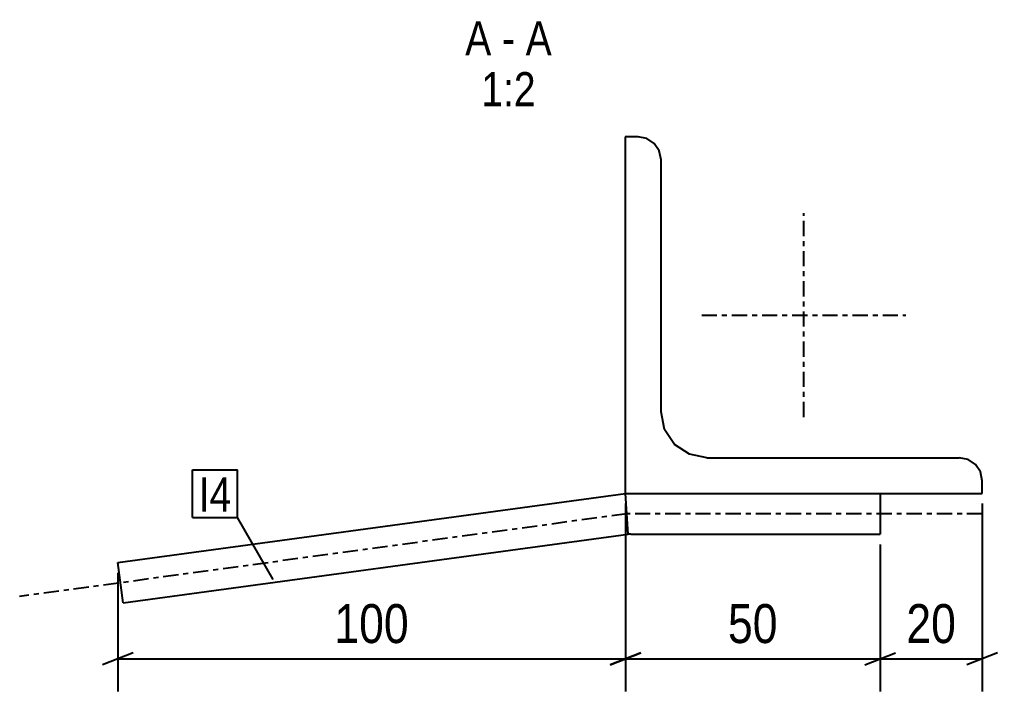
# Model space of a CAD drawing. Header units: millimetres. Extents: x 24 to 24319, y 5 to 771.
# Drawn here: x 6467.6 to 6659.5, y 4.8 to 136.6 of the extents above; entities that cross this region are included whole.
import ezdxf

# ---------------------------------------------------------------- set-up
doc = ezdxf.new("R2010")
doc.units = ezdxf.units.MM
doc.linetypes.add('DXK_LINE_DOT2', pattern=[3.9198, 1.9599, -1.9599])
doc.linetypes.add('DXK_LINE_DOT3', pattern=[5.9187, 2.979, -0.9799, 0.9799, -0.9799])
for name, color, linetype in [('MÅLSÆTNING', 7, 'Continuous'), ('STÅL', 7, 'Continuous'), ('TEKST', 7, 'Continuous')]:
    doc.layers.add(name, color=color, linetype=linetype)
doc.styles.add('Arial Narrow', font='ARIALN.TTF', dxfattribs={"height": 0.2})

msp = doc.modelspace()

# ---------------------------------------------------------------- linework, layer by layer
at = {"layer": 'MÅLSÆTNING', "color": 7, "linetype": 'Continuous'}
for p, q in [((6586.49, 41.65), (6586.49, 4.8)), ((6586.49, 41.65), (6586.49, 4.8)), ((6656.48, 41.65), (6656.48, 4.8)), ((6636.49, 33.65), (6636.49, 4.8)), ((6636.49, 33.65), (6636.49, 4.8)), ((6486.91, 28.09), (6486.91, 4.8)), ((6489.91, 12.4), (6483.91, 10)), ((6589.49, 12.4), (6583.49, 10)), ((6583.49, 10), (6589.49, 12.4)), ((6633.49, 10), (6639.49, 12.4)), ((6659.48, 12.4), (6653.48, 10)), ((6486.91, 11.2), (6586.49, 11.2)), ((6586.49, 11.2), (6636.49, 11.2)), ((6636.49, 11.2), (6656.48, 11.2))]:
    msp.add_line(p, q, dxfattribs=at)
at = {"layer": 'STÅL', "color": 2, "linetype": 'Continuous'}
for p, q in [((6588.98, 113.65), (6586.48, 113.65)), ((6586.48, 113.65), (6586.48, 43.65)), ((6590.71, 113.31), (6588.98, 113.65)), ((6592.17, 112.33), (6590.71, 113.31)), ((6593.14, 110.87), (6592.17, 112.33)), ((6593.48, 109.15), (6593.14, 110.87)), ((6593.48, 59.65), (6593.48, 109.15)), ((6594.17, 56.2), (6593.48, 59.65)), ((6596.12, 53.28), (6594.17, 56.2)), ((6599.04, 51.33), (6596.12, 53.28)), ((6602.48, 50.65), (6599.04, 51.33)), ((6602.48, 50.65), (6651.98, 50.65)), ((6653.71, 50.31), (6651.98, 50.65)), ((6655.17, 49.33), (6653.71, 50.31)), ((6656.14, 47.87), (6655.17, 49.33)), ((6656.48, 46.15), (6656.14, 47.87)), ((6656.48, 43.65), (6656.48, 46.15)), ((6486.91, 30.09), (6586.49, 43.65)), ((6586.48, 43.65), (6656.48, 43.65)), ((6587.03, 35.65), (6586.49, 43.65)), ((6636.49, 43.65), (6636.49, 35.65)), ((6487.99, 22.16), (6587.03, 35.65)), ((6587.53, 35.65), (6587.03, 35.65)), ((6587.53, 35.65), (6636.49, 35.65)), ((6487.99, 22.16), (6486.91, 30.09))]:
    msp.add_line(p, q, dxfattribs=at)
at = {"layer": 'STÅL', "color": 7, "linetype": 'DXK_LINE_DOT3'}
for p, q in [((6621.48, 58.65), (6621.48, 98.65)), ((6601.48, 78.65), (6641.48, 78.65)), ((6586.76, 39.65), (6467.64, 23.43)), ((6656.49, 39.65), (6586.76, 39.65))]:
    msp.add_line(p, q, dxfattribs=at)
at = {"layer": 'STÅL', "color": 7, "linetype": 'DXK_LINE_DOT2'}
msp.add_line((6586.49, 43.65), (6636.49, 43.65), dxfattribs=at)
at = {"layer": 'TEKST', "color": 7, "linetype": 'Continuous'}
for p, q in [((6501.58, 48.31), (6510.38, 48.31)), ((6501.58, 38.91), (6501.58, 48.31)), ((6510.38, 38.91), (6510.38, 48.31)), ((6501.58, 38.91), (6510.38, 38.91)), ((6517.38, 26.79), (6510.38, 38.91))]:
    msp.add_line(p, q, dxfattribs=at)

# ---------------------------------------------------------------- wipeouts: each hides what was drawn before it
at = {"color": 0}
msp.add_wipeout([(6617.96, 12.7), (6617.96, 23.9), (6605.01, 23.9), (6605.01, 12.7)], dxfattribs=at).dxf.layer = 'MÅLSÆTNING'
at = {"color": 0, "linetype": 'Continuous'}
for points in [[(6560.18, 129.65), (6560.18, 136.65), (6555.07, 136.65), (6555.07, 129.65)], [(6564.83, 129.65), (6564.83, 136.65), (6562.28, 136.65), (6562.28, 129.65)], [(6572.05, 129.65), (6572.05, 136.65), (6566.93, 136.65), (6566.93, 129.65)], [(6568.89, 119.65), (6568.89, 126.65), (6558.23, 126.65), (6558.23, 119.65)]]:
    msp.add_wipeout(points, dxfattribs=at).dxf.layer = 'TEKST'

# ---------------------------------------------------------------- next in the draw order: texts
at = {"layer": 'MÅLSÆTNING', "color": 3, "style": 'Arial Narrow'}
msp.add_text('50', height=7.635, dxfattribs=at).set_placement((6606.61, 14.3))
at = {"layer": 'TEKST', "color": 3, "linetype": 'Continuous', "style": 'Arial Narrow'}
for s, height, p in [('A', 6.68, (6555.07, 129.65)), ('A', 6.68, (6566.93, 129.65)), ('-', 6.68, (6562.28, 129.65)), ('1:2', 6.681, (6558.23, 119.65))]:
    msp.add_text(s, height=height, dxfattribs=at).set_placement(p)

# ---------------------------------------------------------------- next in the draw order: wipeouts: each hides what was drawn before it
at = {"color": 0}
for points, layer in [([(6545.61, 12.7), (6545.61, 23.9), (6527.79, 23.9), (6527.79, 12.7)], 'MÅLSÆTNING'), ([(6652.96, 12.7), (6652.96, 23.9), (6640.01, 23.9), (6640.01, 12.7)], 'MÅLSÆTNING'), ([(6509.18, 40.11), (6509.18, 47.11), (6502.78, 47.11), (6502.78, 40.11)], 'TEKST')]:
    msp.add_wipeout(points, dxfattribs=at).dxf.layer = layer

# ---------------------------------------------------------------- next in the draw order: linework, layer by layer
at = {"layer": 'MÅLSÆTNING', "color": 7, "linetype": 'Continuous'}
msp.add_line((6633.49, 10), (6639.49, 12.4), dxfattribs=at)

# ---------------------------------------------------------------- next in the draw order: texts
at = {"layer": 'MÅLSÆTNING', "color": 3, "style": 'Arial Narrow'}
for s, p in [('100', (6529.39, 14.3)), ('20', (6641.61, 14.3))]:
    msp.add_text(s, height=7.635, dxfattribs=at).set_placement(p)

# ---------------------------------------------------------------- next in the draw order: wipeouts: each hides what was drawn before it
at = {"color": 0}
msp.add_wipeout([(6509.18, 40.11), (6509.18, 47.11), (6502.78, 47.11), (6502.78, 40.11)], dxfattribs=at).dxf.layer = 'TEKST'

# ---------------------------------------------------------------- next in the draw order: texts
at = {"layer": 'TEKST', "color": 3, "style": 'Arial Narrow'}
msp.add_text('I4', height=6.681, dxfattribs=at).set_placement((6502.78, 40.11))

doc.saveas('drawing.dxf')
